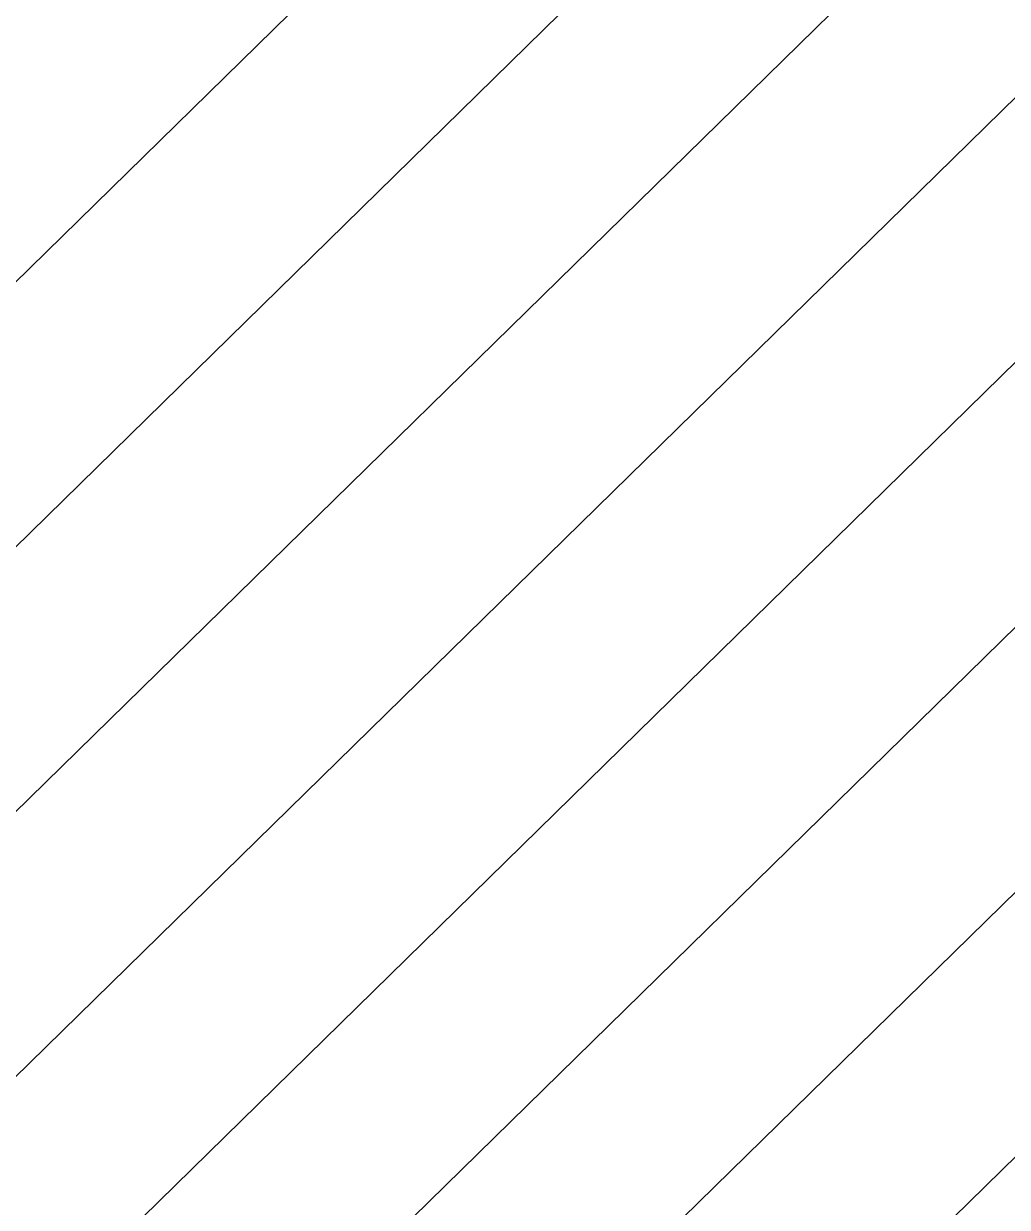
# Model space of a CAD drawing. Extents: x 7084 to 11035, y 13750 to 16729.
# Drawn here: x 8643.904 to 8645.705, y 15531.625 to 15533.79 of the extents above; entities that cross this region are included whole.
import ezdxf

# ---------------------------------------------------------------- set-up
doc = ezdxf.new("R2010")
doc.units = 0
doc.layers.add('Default', color=7, linetype='Continuous')

msp = doc.modelspace()

# ---------------------------------------------------------------- linework, layer by layer
at = {"layer": 'Default'}
for points in [[(8243.5172, 15253.6699), (8450.0397, 15361.7114), (8481.0156, 15359.8601), (8515.1126, 15430.4895), (8599.344, 15443.4482), (8628.5699, 15484.8517), (8691.2036, 15454.6148), (8732.4687, 15443.8551), (8776.7325, 15471.52), (8731.3893, 15526.4619), (8705.8166, 15501.4192), (8643.1829, 15531.6561), (8668.7557, 15556.6988), (8760.0708, 15742.8846), (8814.8694, 15781.8526), (8907.4184, 15803.7721), (8973.13, 15909.4649), (9170.2651, 15773.2386)], [(8599.0913, 15444.5971), (8628.0415, 15485.6099), (8691.3415, 15455.0513), (8732.2173, 15444.3932), (8776.0635, 15471.797), (8731.1481, 15526.2207), (8705.8166, 15501.4142), (8642.5166, 15531.9728), (8667.8481, 15556.7793), (8760.1346, 15744.9458)], [(8599.2176, 15444.0226), (8628.3057, 15485.2308), (8691.2725, 15454.8331), (8732.343, 15444.1241), (8776.398, 15471.6585), (8731.2687, 15526.3413), (8705.8166, 15501.4167), (8642.8498, 15531.8145), (8668.3019, 15556.7391), (8760.1027, 15743.9152)], [(8245.1941, 15253.3961), (8450.618, 15360.8629), (8481.4292, 15359.0215), (8515.687, 15429.9841), (8599.4704, 15442.8738), (8628.8342, 15484.4726), (8691.1347, 15454.3965), (8732.5945, 15443.5861), (8777.067, 15471.3814), (8731.5099, 15526.5825), (8705.8166, 15501.4217), (8643.5161, 15531.4978), (8669.2094, 15556.6586), (8760.0388, 15741.8541)], [(8246.8709, 15253.1223), (8451.1964, 15360.0145), (8481.8427, 15358.1829), (8516.2614, 15429.4786), (8599.5967, 15442.2994), (8629.0984, 15484.0935), (8691.0657, 15454.1782), (8732.7202, 15443.3171), (8777.4016, 15471.2429), (8731.6306, 15526.7032), (8705.8166, 15501.4242), (8643.8493, 15531.3395), (8669.6632, 15556.6184), (8760.0069, 15740.8235)], [(8759.975, 15739.793), (8670.117, 15556.5782), (8644.1824, 15531.1811), (8705.8166, 15501.4267), (8731.7512, 15526.8238), (8777.7361, 15471.1044), (8732.8459, 15443.048), (8690.9968, 15453.96), (8629.3626, 15483.7144), (8599.7231, 15441.725), (8516.8358, 15428.9731), (8482.2563, 15357.3442), (8451.7747, 15359.166), (8248.5478, 15252.8486)], [(8250.2247, 15252.5748), (8452.353, 15358.3175), (8482.6699, 15356.5056), (8517.4102, 15428.4676), (8599.8495, 15441.1506), (8629.6269, 15483.3353), (8690.9279, 15453.7417), (8732.9716, 15442.779), (8778.0706, 15470.9658), (8731.8718, 15526.9444), (8705.8166, 15501.4292), (8644.5156, 15531.0228), (8670.5708, 15556.538), (8759.943, 15738.7624)], [(8759.9111, 15737.7319), (8671.0246, 15556.4978), (8644.8487, 15530.8645), (8705.8166, 15501.4317), (8731.9924, 15527.065), (8778.4051, 15470.8273), (8733.0973, 15442.51), (8690.859, 15453.5234), (8629.8911, 15482.9562), (8599.9758, 15440.5762), (8517.9846, 15427.9621), (8483.0835, 15355.667), (8452.9314, 15357.469), (8251.9015, 15252.301)]]:
    msp.add_lwpolyline(points, dxfattribs=at)

doc.saveas('drawing.dxf')
